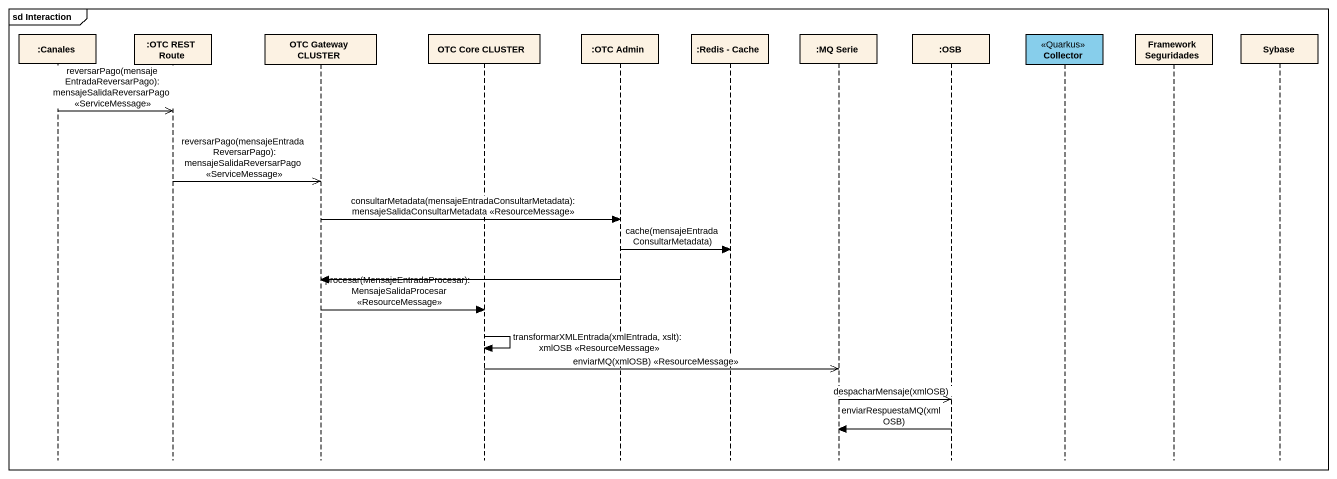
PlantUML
@startuml
mainframe sd Interaction
hide footbox
participant ":Canales" as Canales
participant ":OTC REST Route" as OTC_REST_Route
participant "OTC Gateway CLUSTER" as OTC_Gateway_CLUSTER
participant "OTC Core CLUSTER" as OTC_Core_CLUSTER
participant ":OTC Admin" as OTC_Admin
participant ":Redis - Cache" as Redis_Cache
participant ":MQ Serie" as MQ_Serie
participant ":OSB" as OSB
participant Collector <<Quarkus>> #87CEEB
participant "Framework Seguridades" as Framework_Seguridades
participant Sybase

Canales ->> OTC_REST_Route : reversarPago(mensajeEntradaReversarPago): mensajeSalidaReversarPago <<ServiceMessage>>
OTC_REST_Route ->> OTC_Gateway_CLUSTER : reversarPago(mensajeEntradaReversarPago): mensajeSalidaReversarPago <<ServiceMessage>>
OTC_Gateway_CLUSTER -> OTC_Admin : consultarMetadata(mensajeEntradaConsultarMetadata): mensajeSalidaConsultarMetadata <<ResourceMessage>>
OTC_Admin -> Redis_Cache : cache(mensajeEntradaConsultarMetadata)
OTC_Admin -> OTC_Gateway_CLUSTER
OTC_Gateway_CLUSTER -> OTC_Core_CLUSTER : procesar(MensajeEntradaProcesar): MensajeSalidaProcesar <<ResourceMessage>>
OTC_Core_CLUSTER -> OTC_Core_CLUSTER : transformarXMLEntrada(xmlEntrada, xslt): xmlOSB <<ResourceMessage>>
OTC_Core_CLUSTER ->> MQ_Serie : enviarMQ(xmlOSB) <<ResourceMessage>>
MQ_Serie ->> OSB : despacharMensaje(xmlOSB)
OSB -> MQ_Serie : enviarRespuestaMQ(xmlOSB)
@enduml
